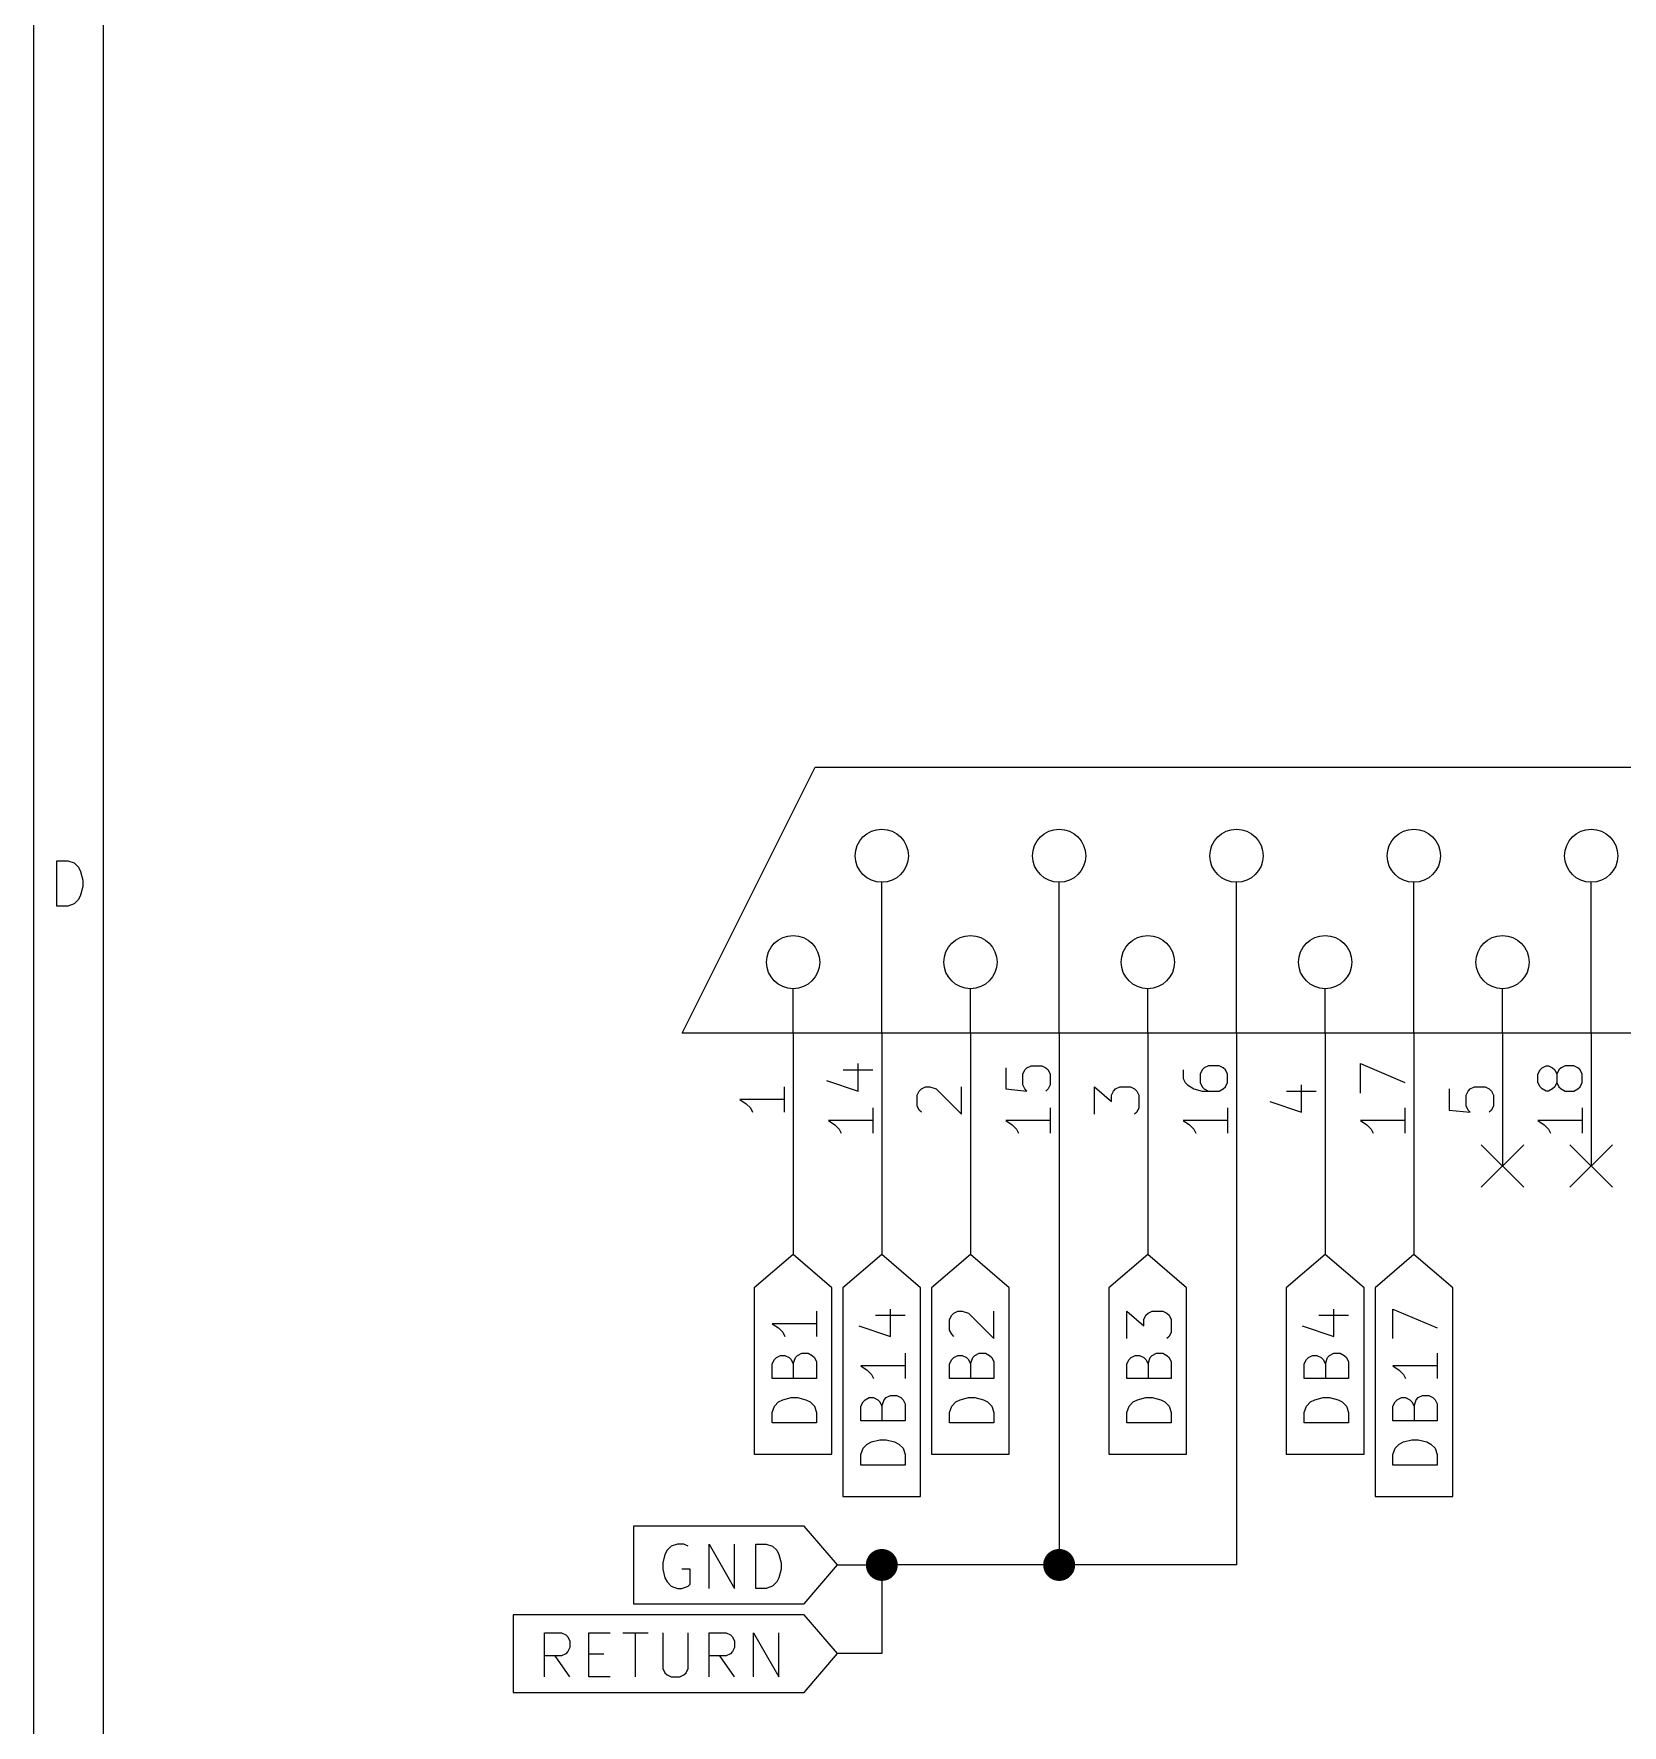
# Model space of a CAD drawing. Extents: x 0.4 to 16.1, y -11.3 to -0.4.
# Drawn here: x 0.394 to 2.185, y -8.231 to -6.323 of the extents above; entities that cross this region are included whole.
import ezdxf

# ---------------------------------------------------------------- set-up
doc = ezdxf.new("R2010")
doc.units = 0
doc.header["$MEASUREMENT"] = 0
for name, color, linetype in [('BLUE2', 5, 'CONTINUOUS'), ('GREEN3', 91, 'CONTINUOUS'), ('LYELLOW', 51, 'CONTINUOUS'), ('RED2', 1, 'CONTINUOUS'), ('RED3', 11, 'CONTINUOUS')]:
    doc.layers.add(name, color=color, linetype=linetype)

msp = doc.modelspace()

# ---------------------------------------------------------------- linework, layer by layer
at = {"layer": 'BLUE2', "linetype": 'CONTINUOUS'}
for p, q in [((2.026, -7.576), (2.074, -7.624)), ((2.074, -7.576), (2.026, -7.624)), ((2.126, -7.576), (2.174, -7.624)), ((2.174, -7.576), (2.126, -7.624))]:
    msp.add_line(p, q, dxfattribs=at)
at = {"layer": 'GREEN3', "linetype": 'CONTINUOUS'}
for p, q in [((1.25, -7.6), (1.25, -7.7)), ((1.35, -7.6), (1.35, -7.7)), ((1.45, -7.6), (1.45, -7.7)), ((1.55, -7.6), (1.55, -8.05)), ((1.65, -7.6), (1.65, -7.7)), ((1.75, -7.6), (1.75, -8.05)), ((1.85, -7.6), (1.85, -7.7)), ((1.95, -7.6), (1.95, -7.7)), ((1.3, -8.05), (1.35, -8.05)), ((1.35, -8.05), (1.35, -8.15)), ((1.55, -8.05), (1.35, -8.05)), ((1.75, -8.05), (1.55, -8.05)), ((1.35, -8.15), (1.3, -8.15))]:
    msp.add_line(p, q, dxfattribs=at)
at = {"layer": 'GREEN3', "const_width": 0.018}
for points in [[(1.341, -8.05, 1), (1.359, -8.05, 1)], [(1.541, -8.05, 1), (1.559, -8.05, 1)]]:
    msp.add_lwpolyline(points, format="xyb", close=True, dxfattribs=at)
at = {"layer": 'LYELLOW', "linetype": 'CONTINUOUS'}
for p, q in [((1.125, -7.45), (1.275, -7.15)), ((1.275, -7.15), (3.625, -7.15)), ((3.775, -7.45), (1.125, -7.45))]:
    msp.add_line(p, q, dxfattribs=at)
at = {"layer": 'RED2', "linetype": 'CONTINUOUS'}
for p, q in [((0.3937, -11.2993), (0.3937, -0.3937)), ((0.4724, -11.2206), (0.4724, -0.4724)), ((1.125, -7.45), (1.275, -7.15)), ((1.275, -7.15), (3.625, -7.15)), ((0.4197, -7.3068), (0.4197, -7.2557)), ((0.4197, -7.2557), (0.4319, -7.2557)), ((0.4319, -7.2557), (0.4392, -7.2581)), ((0.4392, -7.2581), (0.444, -7.263)), ((0.444, -7.263), (0.4465, -7.2678)), ((0.4465, -7.2678), (0.4489, -7.2776)), ((0.4489, -7.2849), (0.4465, -7.2946)), ((0.4489, -7.2776), (0.4489, -7.2849)), ((1.35, -7.45), (1.35, -7.28)), ((1.55, -7.45), (1.55, -7.28)), ((1.75, -7.45), (1.75, -7.28)), ((1.95, -7.45), (1.95, -7.28)), ((2.15, -7.45), (2.15, -7.28)), ((0.4319, -7.3068), (0.4197, -7.3068)), ((0.4392, -7.3044), (0.4319, -7.3068)), ((0.444, -7.2995), (0.4392, -7.3044)), ((0.4465, -7.2946), (0.444, -7.2995)), ((1.25, -7.45), (1.25, -7.4)), ((1.45, -7.45), (1.45, -7.4)), ((1.65, -7.45), (1.65, -7.4)), ((1.85, -7.45), (1.85, -7.4)), ((2.05, -7.45), (2.05, -7.4)), ((3.775, -7.45), (1.125, -7.45)), ((1.25, -7.45), (1.25, -7.6)), ((1.35, -7.45), (1.35, -7.6)), ((1.45, -7.45), (1.45, -7.6)), ((1.55, -7.45), (1.55, -7.6)), ((1.65, -7.45), (1.65, -7.6)), ((1.75, -7.45), (1.75, -7.6)), ((1.85, -7.45), (1.85, -7.6)), ((1.95, -7.45), (1.95, -7.6)), ((2.05, -7.45), (2.05, -7.6)), ((2.15, -7.45), (2.15, -7.6)), ((1.25, -7.7), (1.2062, -7.7375)), ((1.2938, -7.7375), (1.25, -7.7)), ((1.35, -7.7), (1.3062, -7.7375)), ((1.3938, -7.7375), (1.35, -7.7)), ((1.45, -7.7), (1.4062, -7.7375)), ((1.4938, -7.7375), (1.45, -7.7)), ((1.65, -7.7), (1.6062, -7.7375)), ((1.6938, -7.7375), (1.65, -7.7)), ((1.85, -7.7), (1.8062, -7.7375)), ((1.8938, -7.7375), (1.85, -7.7)), ((1.95, -7.7), (1.9062, -7.7375)), ((1.9938, -7.7375), (1.95, -7.7)), ((1.2062, -7.7375), (1.2062, -7.9251)), ((1.2938, -7.9251), (1.2938, -7.7375)), ((1.3062, -7.7375), (1.3062, -7.9728)), ((1.3938, -7.9728), (1.3938, -7.7375)), ((1.4062, -7.7375), (1.4062, -7.9251)), ((1.4938, -7.9251), (1.4938, -7.7375)), ((1.6062, -7.7375), (1.6062, -7.9251)), ((1.6938, -7.9251), (1.6938, -7.7375)), ((1.8062, -7.7375), (1.8062, -7.9251)), ((1.8938, -7.9251), (1.8938, -7.7375)), ((1.9062, -7.7375), (1.9062, -7.9728)), ((1.9938, -7.9728), (1.9938, -7.7375)), ((1.2764, -7.7636), (1.2764, -7.7922)), ((1.3597, -7.7922), (1.3597, -7.7613)), ((1.4311, -7.766), (1.4359, -7.7636)), ((1.4359, -7.7636), (1.4407, -7.7636)), ((1.4407, -7.7636), (1.4478, -7.766)), ((1.4764, -7.7946), (1.4764, -7.7636)), ((1.6264, -7.7946), (1.6264, -7.7636)), ((1.6264, -7.7636), (1.6454, -7.7803)), ((1.6502, -7.766), (1.6549, -7.7636)), ((1.6549, -7.7636), (1.6669, -7.7636)), ((1.6669, -7.7636), (1.6716, -7.766)), ((1.8597, -7.7922), (1.8597, -7.7613)), ((1.9264, -7.7946), (1.9264, -7.7613)), ((1.9264, -7.7613), (1.9764, -7.7827)), ((1.2764, -7.7779), (1.2264, -7.7779)), ((1.2264, -7.7779), (1.2335, -7.7827)), ((1.2335, -7.7827), (1.2383, -7.7874)), ((1.324, -7.7803), (1.3597, -7.7922)), ((1.343, -7.7684), (1.3764, -7.7684)), ((1.4264, -7.7732), (1.4288, -7.7684)), ((1.4264, -7.7851), (1.4264, -7.7732)), ((1.4288, -7.7684), (1.4311, -7.766)), ((1.4478, -7.766), (1.4764, -7.7946)), ((1.6454, -7.7732), (1.6478, -7.7684)), ((1.6454, -7.7803), (1.6454, -7.7732)), ((1.6478, -7.7684), (1.6502, -7.766)), ((1.6716, -7.766), (1.674, -7.7684)), ((1.674, -7.7684), (1.6764, -7.7732)), ((1.6764, -7.7732), (1.6764, -7.7874)), ((1.824, -7.7803), (1.8597, -7.7922)), ((1.843, -7.7684), (1.8764, -7.7684)), ((1.2383, -7.7874), (1.2407, -7.7922)), ((1.4288, -7.7898), (1.4264, -7.7851)), ((1.4311, -7.7922), (1.4288, -7.7898)), ((1.674, -7.7922), (1.6716, -7.7946)), ((1.6764, -7.7874), (1.674, -7.7922)), ((1.2264, -7.8232), (1.2288, -7.8184)), ((1.2288, -7.8184), (1.2311, -7.816)), ((1.2311, -7.816), (1.2359, -7.8136)), ((1.2359, -7.8136), (1.2407, -7.8136)), ((1.2407, -7.8136), (1.2454, -7.816)), ((1.2454, -7.816), (1.2478, -7.8184)), ((1.2478, -7.8184), (1.2502, -7.8232)), ((1.2502, -7.8232), (1.2526, -7.816)), ((1.2526, -7.816), (1.2549, -7.8136)), ((1.2549, -7.8136), (1.2597, -7.8113)), ((1.2597, -7.8113), (1.2669, -7.8113)), ((1.2669, -7.8113), (1.2716, -7.8136)), ((1.2716, -7.8136), (1.274, -7.816)), ((1.274, -7.816), (1.2764, -7.8208)), ((1.2764, -7.8208), (1.2764, -7.8398)), ((1.3764, -7.8112), (1.3764, -7.8398)), ((1.4264, -7.8232), (1.4288, -7.8184)), ((1.4288, -7.8184), (1.4311, -7.816)), ((1.4311, -7.816), (1.4359, -7.8136)), ((1.4359, -7.8136), (1.4407, -7.8136)), ((1.4407, -7.8136), (1.4454, -7.816)), ((1.4454, -7.816), (1.4478, -7.8184)), ((1.4478, -7.8184), (1.4502, -7.8232)), ((1.4502, -7.8232), (1.4526, -7.816)), ((1.4526, -7.816), (1.4549, -7.8136)), ((1.4549, -7.8136), (1.4597, -7.8113)), ((1.4597, -7.8113), (1.4669, -7.8113)), ((1.4669, -7.8113), (1.4716, -7.8136)), ((1.4716, -7.8136), (1.474, -7.816)), ((1.474, -7.816), (1.4764, -7.8208)), ((1.4764, -7.8208), (1.4764, -7.8398)), ((1.6264, -7.8232), (1.6288, -7.8184)), ((1.6288, -7.8184), (1.6311, -7.816)), ((1.6311, -7.816), (1.6359, -7.8136)), ((1.6359, -7.8136), (1.6407, -7.8136)), ((1.6407, -7.8136), (1.6454, -7.816)), ((1.6454, -7.816), (1.6478, -7.8184)), ((1.6478, -7.8184), (1.6502, -7.8232)), ((1.6502, -7.8232), (1.6526, -7.816)), ((1.6526, -7.816), (1.6549, -7.8136)), ((1.6549, -7.8136), (1.6597, -7.8113)), ((1.6597, -7.8113), (1.6669, -7.8113)), ((1.6669, -7.8113), (1.6716, -7.8136)), ((1.6716, -7.8136), (1.674, -7.816)), ((1.674, -7.816), (1.6764, -7.8208)), ((1.6764, -7.8208), (1.6764, -7.8398)), ((1.8264, -7.8232), (1.8288, -7.8184)), ((1.8288, -7.8184), (1.8311, -7.816)), ((1.8311, -7.816), (1.8359, -7.8136)), ((1.8359, -7.8136), (1.8407, -7.8136)), ((1.8407, -7.8136), (1.8454, -7.816)), ((1.8454, -7.816), (1.8478, -7.8184)), ((1.8478, -7.8184), (1.8502, -7.8232)), ((1.8502, -7.8232), (1.8526, -7.816)), ((1.8526, -7.816), (1.8549, -7.8136)), ((1.8549, -7.8136), (1.8597, -7.8113)), ((1.8597, -7.8113), (1.8669, -7.8113)), ((1.8669, -7.8113), (1.8716, -7.8136)), ((1.8716, -7.8136), (1.874, -7.816)), ((1.874, -7.816), (1.8764, -7.8208)), ((1.8764, -7.8208), (1.8764, -7.8398)), ((1.9764, -7.8112), (1.9764, -7.8398)), ((1.2264, -7.8398), (1.2264, -7.8232)), ((1.2764, -7.8398), (1.2264, -7.8398)), ((1.2502, -7.8232), (1.2502, -7.8398)), ((1.3764, -7.8255), (1.3264, -7.8255)), ((1.3264, -7.8255), (1.3335, -7.8303)), ((1.3335, -7.8303), (1.3383, -7.8351)), ((1.3383, -7.8351), (1.3407, -7.8398)), ((1.4264, -7.8398), (1.4264, -7.8232)), ((1.4764, -7.8398), (1.4264, -7.8398)), ((1.4502, -7.8232), (1.4502, -7.8398)), ((1.6264, -7.8398), (1.6264, -7.8232)), ((1.6764, -7.8398), (1.6264, -7.8398)), ((1.6502, -7.8232), (1.6502, -7.8398)), ((1.8264, -7.8398), (1.8264, -7.8232)), ((1.8764, -7.8398), (1.8264, -7.8398)), ((1.8502, -7.8232), (1.8502, -7.8398)), ((1.9764, -7.8255), (1.9264, -7.8255)), ((1.9264, -7.8255), (1.9335, -7.8303)), ((1.9335, -7.8303), (1.9383, -7.8351)), ((1.9383, -7.8351), (1.9407, -7.8398)), ((1.3549, -7.8612), (1.3597, -7.8589)), ((1.3597, -7.8589), (1.3669, -7.8589)), ((1.3669, -7.8589), (1.3716, -7.8612)), ((1.9549, -7.8612), (1.9597, -7.8589)), ((1.9597, -7.8589), (1.9669, -7.8589)), ((1.9669, -7.8589), (1.9716, -7.8612)), ((1.2264, -7.8779), (1.2288, -7.8708)), ((1.2264, -7.8898), (1.2264, -7.8779)), ((1.2288, -7.8708), (1.2335, -7.866)), ((1.2335, -7.866), (1.2383, -7.8636)), ((1.2383, -7.8636), (1.2478, -7.8613)), ((1.2478, -7.8613), (1.2549, -7.8613)), ((1.2549, -7.8613), (1.2645, -7.8636)), ((1.2645, -7.8636), (1.2692, -7.866)), ((1.2692, -7.866), (1.274, -7.8708)), ((1.274, -7.8708), (1.2764, -7.8779)), ((1.2764, -7.8779), (1.2764, -7.8898)), ((1.3264, -7.8708), (1.3288, -7.866)), ((1.3264, -7.8874), (1.3264, -7.8708)), ((1.3288, -7.866), (1.3311, -7.8636)), ((1.3311, -7.8636), (1.3359, -7.8612)), ((1.3359, -7.8612), (1.3407, -7.8612)), ((1.3407, -7.8612), (1.3454, -7.8636)), ((1.3454, -7.8636), (1.3478, -7.866)), ((1.3478, -7.866), (1.3502, -7.8708)), ((1.3502, -7.8708), (1.3526, -7.8636)), ((1.3502, -7.8708), (1.3502, -7.8874)), ((1.3526, -7.8636), (1.3549, -7.8612)), ((1.3716, -7.8612), (1.374, -7.8636)), ((1.374, -7.8636), (1.3764, -7.8684)), ((1.3764, -7.8684), (1.3764, -7.8874)), ((1.4264, -7.8779), (1.4288, -7.8708)), ((1.4264, -7.8898), (1.4264, -7.8779)), ((1.4288, -7.8708), (1.4335, -7.866)), ((1.4335, -7.866), (1.4383, -7.8636)), ((1.4383, -7.8636), (1.4478, -7.8613)), ((1.4478, -7.8613), (1.4549, -7.8613)), ((1.4549, -7.8613), (1.4645, -7.8636)), ((1.4645, -7.8636), (1.4692, -7.866)), ((1.4692, -7.866), (1.474, -7.8708)), ((1.474, -7.8708), (1.4764, -7.8779)), ((1.4764, -7.8779), (1.4764, -7.8898)), ((1.6264, -7.8779), (1.6288, -7.8708)), ((1.6264, -7.8898), (1.6264, -7.8779)), ((1.6288, -7.8708), (1.6335, -7.866)), ((1.6335, -7.866), (1.6383, -7.8636)), ((1.6383, -7.8636), (1.6478, -7.8613)), ((1.6478, -7.8613), (1.6549, -7.8613)), ((1.6549, -7.8613), (1.6645, -7.8636)), ((1.6645, -7.8636), (1.6692, -7.866)), ((1.6692, -7.866), (1.674, -7.8708)), ((1.674, -7.8708), (1.6764, -7.8779)), ((1.6764, -7.8779), (1.6764, -7.8898)), ((1.8264, -7.8779), (1.8288, -7.8708)), ((1.8264, -7.8898), (1.8264, -7.8779)), ((1.8288, -7.8708), (1.8335, -7.866)), ((1.8335, -7.866), (1.8383, -7.8636)), ((1.8383, -7.8636), (1.8478, -7.8613)), ((1.8478, -7.8613), (1.8549, -7.8613)), ((1.8549, -7.8613), (1.8645, -7.8636)), ((1.8645, -7.8636), (1.8692, -7.866)), ((1.8692, -7.866), (1.874, -7.8708)), ((1.874, -7.8708), (1.8764, -7.8779)), ((1.8764, -7.8779), (1.8764, -7.8898)), ((1.9264, -7.8708), (1.9288, -7.866)), ((1.9264, -7.8874), (1.9264, -7.8708)), ((1.9288, -7.866), (1.9311, -7.8636)), ((1.9311, -7.8636), (1.9359, -7.8612)), ((1.9359, -7.8612), (1.9407, -7.8612)), ((1.9407, -7.8612), (1.9454, -7.8636)), ((1.9454, -7.8636), (1.9478, -7.866)), ((1.9478, -7.866), (1.9502, -7.8708)), ((1.9502, -7.8708), (1.9526, -7.8636)), ((1.9502, -7.8708), (1.9502, -7.8874)), ((1.9526, -7.8636), (1.9549, -7.8612)), ((1.9716, -7.8612), (1.974, -7.8636)), ((1.974, -7.8636), (1.9764, -7.8684)), ((1.9764, -7.8684), (1.9764, -7.8874)), ((1.2764, -7.8898), (1.2264, -7.8898)), ((1.3764, -7.8874), (1.3264, -7.8874)), ((1.4764, -7.8898), (1.4264, -7.8898)), ((1.6764, -7.8898), (1.6264, -7.8898)), ((1.8764, -7.8898), (1.8264, -7.8898)), ((1.9764, -7.8874), (1.9264, -7.8874)), ((1.3288, -7.9184), (1.3335, -7.9136)), ((1.3335, -7.9136), (1.3383, -7.9112)), ((1.3383, -7.9112), (1.3478, -7.9089)), ((1.3478, -7.9089), (1.3549, -7.9089)), ((1.3549, -7.9089), (1.3645, -7.9112)), ((1.3645, -7.9112), (1.3692, -7.9136)), ((1.3692, -7.9136), (1.374, -7.9184)), ((1.9288, -7.9184), (1.9335, -7.9136)), ((1.9335, -7.9136), (1.9383, -7.9112)), ((1.9383, -7.9112), (1.9478, -7.9089)), ((1.9478, -7.9089), (1.9549, -7.9089)), ((1.9549, -7.9089), (1.9645, -7.9112)), ((1.9645, -7.9112), (1.9692, -7.9136)), ((1.9692, -7.9136), (1.974, -7.9184)), ((1.2062, -7.9251), (1.25, -7.9251)), ((1.25, -7.9251), (1.2938, -7.9251)), ((1.3264, -7.9255), (1.3288, -7.9184)), ((1.3264, -7.9374), (1.3264, -7.9255)), ((1.374, -7.9184), (1.3764, -7.9255)), ((1.3764, -7.9255), (1.3764, -7.9374)), ((1.4062, -7.9251), (1.45, -7.9251)), ((1.45, -7.9251), (1.4938, -7.9251)), ((1.6062, -7.9251), (1.65, -7.9251)), ((1.65, -7.9251), (1.6938, -7.9251)), ((1.8062, -7.9251), (1.85, -7.9251)), ((1.85, -7.9251), (1.8938, -7.9251)), ((1.9264, -7.9255), (1.9288, -7.9184)), ((1.9264, -7.9374), (1.9264, -7.9255)), ((1.974, -7.9184), (1.9764, -7.9255)), ((1.9764, -7.9255), (1.9764, -7.9374)), ((1.3764, -7.9374), (1.3264, -7.9374)), ((1.9764, -7.9374), (1.9264, -7.9374)), ((1.3062, -7.9728), (1.35, -7.9728)), ((1.35, -7.9728), (1.3938, -7.9728)), ((1.9062, -7.9728), (1.95, -7.9728)), ((1.95, -7.9728), (1.9938, -7.9728)), ((1.2625, -8.0062), (1.0701, -8.0062)), ((1.0701, -8.0062), (1.0701, -8.05)), ((1.3, -8.05), (1.2625, -8.0062)), ((1.1126, -8.0288), (1.1078, -8.0335)), ((1.1197, -8.0264), (1.1126, -8.0288)), ((1.1268, -8.0264), (1.1197, -8.0264)), ((1.1316, -8.0288), (1.1268, -8.0264)), ((1.1554, -8.0764), (1.1554, -8.0264)), ((1.1554, -8.0264), (1.184, -8.0764)), ((1.184, -8.0764), (1.184, -8.0264)), ((1.2078, -8.0764), (1.2078, -8.0264)), ((1.2078, -8.0264), (1.2197, -8.0264)), ((1.2197, -8.0264), (1.2268, -8.0288)), ((1.2268, -8.0288), (1.2316, -8.0335)), ((1.0701, -8.05), (1.0701, -8.0938)), ((1.1054, -8.0383), (1.103, -8.0478)), ((1.103, -8.0478), (1.103, -8.0549)), ((1.1078, -8.0335), (1.1054, -8.0383)), ((1.2316, -8.0335), (1.234, -8.0383)), ((1.234, -8.0383), (1.2364, -8.0478)), ((1.2364, -8.0478), (1.2364, -8.0549)), ((1.2625, -8.0938), (1.3, -8.05)), ((1.103, -8.0549), (1.1054, -8.0645)), ((1.1054, -8.0645), (1.1078, -8.0692)), ((1.1078, -8.0692), (1.1126, -8.074)), ((1.134, -8.0549), (1.1245, -8.0549)), ((1.134, -8.0716), (1.134, -8.0549)), ((1.2316, -8.0692), (1.2268, -8.074)), ((1.234, -8.0645), (1.2316, -8.0692)), ((1.2364, -8.0549), (1.234, -8.0645)), ((1.1126, -8.074), (1.1197, -8.0764)), ((1.1197, -8.0764), (1.1245, -8.0764)), ((1.1245, -8.0764), (1.1316, -8.074)), ((1.1316, -8.074), (1.134, -8.0716)), ((1.2197, -8.0764), (1.2078, -8.0764)), ((1.2268, -8.074), (1.2197, -8.0764)), ((1.2625, -8.1062), (0.9344, -8.1062)), ((0.9344, -8.1062), (0.9344, -8.15)), ((1.0701, -8.0938), (1.2625, -8.0938)), ((1.3, -8.15), (1.2625, -8.1062)), ((0.9697, -8.1764), (0.9697, -8.1264)), ((0.9697, -8.1264), (0.9887, -8.1264)), ((0.9887, -8.1264), (0.9935, -8.1288)), ((1.0197, -8.1764), (1.0197, -8.1264)), ((1.0197, -8.1264), (1.0435, -8.1264)), ((1.0578, -8.1264), (1.0864, -8.1264)), ((1.0721, -8.1764), (1.0721, -8.1264)), ((1.103, -8.1264), (1.103, -8.1669)), ((1.1316, -8.1669), (1.1316, -8.1264)), ((1.1554, -8.1764), (1.1554, -8.1264)), ((1.1554, -8.1264), (1.1745, -8.1264)), ((1.1745, -8.1264), (1.1792, -8.1288)), ((1.2054, -8.1764), (1.2054, -8.1264)), ((1.2054, -8.1264), (1.234, -8.1764)), ((1.234, -8.1764), (1.234, -8.1264)), ((0.9935, -8.1288), (0.9959, -8.1311)), ((0.9959, -8.1311), (0.9983, -8.1359)), ((0.9983, -8.143), (0.9959, -8.1478)), ((0.9983, -8.1359), (0.9983, -8.143)), ((1.1792, -8.1288), (1.1816, -8.1311)), ((1.1816, -8.1311), (1.184, -8.1359)), ((1.184, -8.143), (1.1816, -8.1478)), ((1.184, -8.1359), (1.184, -8.143)), ((0.9344, -8.15), (0.9344, -8.1938)), ((0.9887, -8.1526), (0.9697, -8.1526)), ((0.9983, -8.1764), (0.9816, -8.1526)), ((0.9935, -8.1502), (0.9887, -8.1526)), ((0.9959, -8.1478), (0.9935, -8.1502)), ((1.0197, -8.1502), (1.0364, -8.1502)), ((1.1745, -8.1526), (1.1554, -8.1526)), ((1.184, -8.1764), (1.1673, -8.1526)), ((1.1792, -8.1502), (1.1745, -8.1526)), ((1.1816, -8.1478), (1.1792, -8.1502)), ((1.2625, -8.1938), (1.3, -8.15)), ((1.0435, -8.1764), (1.0197, -8.1764)), ((1.103, -8.1669), (1.1054, -8.1716)), ((1.1054, -8.1716), (1.1078, -8.174)), ((1.1078, -8.174), (1.1126, -8.1764)), ((1.1126, -8.1764), (1.1221, -8.1764)), ((1.1221, -8.1764), (1.1268, -8.174)), ((1.1268, -8.174), (1.1292, -8.1716)), ((1.1292, -8.1716), (1.1316, -8.1669)), ((0.9344, -8.1938), (1.2625, -8.1938))]:
    msp.add_line(p, q, dxfattribs=at)
at = {"layer": 'RED2'}
for centre in [(1.35, -7.25), (1.55, -7.25), (1.75, -7.25), (1.95, -7.25), (2.15, -7.25), (1.25, -7.37), (1.45, -7.37), (1.65, -7.37), (1.85, -7.37), (2.05, -7.37)]:
    msp.add_circle(centre, 0.03, dxfattribs=at)
at = {"layer": 'RED3', "linetype": 'CONTINUOUS'}
for p, q in [((1.3065, -7.4917), (1.3399, -7.4917)), ((1.3232, -7.5155), (1.3232, -7.4845)), ((1.4899, -7.4893), (1.4899, -7.5131)), ((1.5089, -7.4964), (1.5113, -7.4917)), ((1.5089, -7.5083), (1.5089, -7.4964)), ((1.5113, -7.4917), (1.5137, -7.4893)), ((1.5137, -7.4893), (1.5184, -7.4869)), ((1.5184, -7.4869), (1.5304, -7.4869)), ((1.5304, -7.4869), (1.5351, -7.4893)), ((1.5351, -7.4893), (1.5375, -7.4917)), ((1.5375, -7.4917), (1.5399, -7.4964)), ((1.5399, -7.4964), (1.5399, -7.5083)), ((1.6899, -7.4917), (1.6899, -7.5012)), ((1.7113, -7.4917), (1.7089, -7.4964)), ((1.7089, -7.4964), (1.7089, -7.5059)), ((1.7137, -7.4893), (1.7113, -7.4917)), ((1.7184, -7.4869), (1.7137, -7.4893)), ((1.7304, -7.4869), (1.7184, -7.4869)), ((1.7351, -7.4893), (1.7304, -7.4869)), ((1.7375, -7.4917), (1.7351, -7.4893)), ((1.7399, -7.4964), (1.7375, -7.4917)), ((1.7399, -7.5059), (1.7399, -7.4964)), ((1.8899, -7.5179), (1.8899, -7.4845)), ((1.8899, -7.4845), (1.9399, -7.5059)), ((2.0899, -7.4964), (2.0923, -7.4917)), ((2.0899, -7.5059), (2.0899, -7.4964)), ((2.0923, -7.4917), (2.0946, -7.4893)), ((2.0946, -7.4893), (2.0994, -7.4869)), ((2.0994, -7.4869), (2.1018, -7.4869)), ((2.1018, -7.4869), (2.1065, -7.4893)), ((2.1065, -7.4893), (2.1089, -7.4917)), ((2.1089, -7.4917), (2.1113, -7.4964)), ((2.1137, -7.4917), (2.1113, -7.4964)), ((2.1113, -7.4964), (2.1113, -7.5059)), ((2.1161, -7.4893), (2.1137, -7.4917)), ((2.1208, -7.4869), (2.1161, -7.4893)), ((2.1304, -7.4869), (2.1208, -7.4869)), ((2.1351, -7.4893), (2.1304, -7.4869)), ((2.1375, -7.4917), (2.1351, -7.4893)), ((2.1399, -7.4964), (2.1375, -7.4917)), ((2.1399, -7.5059), (2.1399, -7.4964)), ((1.2399, -7.5107), (1.2399, -7.5393)), ((1.2875, -7.5036), (1.3232, -7.5155)), ((1.3899, -7.5202), (1.3923, -7.5155)), ((1.3923, -7.5155), (1.3946, -7.5131)), ((1.3946, -7.5131), (1.3994, -7.5107)), ((1.3994, -7.5107), (1.4042, -7.5107)), ((1.4042, -7.5107), (1.4113, -7.5131)), ((1.4113, -7.5131), (1.4399, -7.5417)), ((1.4399, -7.5417), (1.4399, -7.5107)), ((1.4899, -7.5131), (1.5137, -7.5155)), ((1.5113, -7.5131), (1.5089, -7.5083)), ((1.5137, -7.5155), (1.5113, -7.5131)), ((1.5375, -7.5131), (1.5351, -7.5155)), ((1.5399, -7.5083), (1.5375, -7.5131)), ((1.5899, -7.5417), (1.5899, -7.5107)), ((1.5899, -7.5107), (1.6089, -7.5274)), ((1.6089, -7.5202), (1.6113, -7.5155)), ((1.6113, -7.5155), (1.6137, -7.5131)), ((1.6137, -7.5131), (1.6184, -7.5107)), ((1.6184, -7.5107), (1.6304, -7.5107)), ((1.6304, -7.5107), (1.6351, -7.5131)), ((1.6351, -7.5131), (1.6375, -7.5155)), ((1.6375, -7.5155), (1.6399, -7.5202)), ((1.6899, -7.5012), (1.6923, -7.5059)), ((1.6923, -7.5059), (1.6946, -7.5083)), ((1.6946, -7.5083), (1.7018, -7.5131)), ((1.7018, -7.5131), (1.7113, -7.5155)), ((1.7089, -7.5059), (1.7113, -7.5107)), ((1.7113, -7.5107), (1.7137, -7.5131)), ((1.7113, -7.5155), (1.7304, -7.5155)), ((1.7137, -7.5131), (1.7184, -7.5155)), ((1.7304, -7.5155), (1.7351, -7.5131)), ((1.7351, -7.5131), (1.7375, -7.5107)), ((1.7375, -7.5107), (1.7399, -7.5059)), ((1.8065, -7.5155), (1.8399, -7.5155)), ((1.8232, -7.5393), (1.8232, -7.5083)), ((1.9899, -7.5131), (1.9899, -7.5369)), ((2.0089, -7.5202), (2.0113, -7.5155)), ((2.0113, -7.5155), (2.0137, -7.5131)), ((2.0137, -7.5131), (2.0184, -7.5107)), ((2.0184, -7.5107), (2.0304, -7.5107)), ((2.0304, -7.5107), (2.0351, -7.5131)), ((2.0351, -7.5131), (2.0375, -7.5155)), ((2.0375, -7.5155), (2.0399, -7.5202)), ((2.0923, -7.5107), (2.0899, -7.5059)), ((2.0946, -7.5131), (2.0923, -7.5107)), ((2.0994, -7.5155), (2.0946, -7.5131)), ((2.1018, -7.5155), (2.0994, -7.5155)), ((2.1065, -7.5131), (2.1018, -7.5155)), ((2.1089, -7.5107), (2.1065, -7.5131)), ((2.1113, -7.5059), (2.1089, -7.5107)), ((2.1113, -7.5059), (2.1137, -7.5107)), ((2.1137, -7.5107), (2.1161, -7.5131)), ((2.1161, -7.5131), (2.1208, -7.5155)), ((2.1208, -7.5155), (2.1304, -7.5155)), ((2.1304, -7.5155), (2.1351, -7.5131)), ((2.1351, -7.5131), (2.1375, -7.5107)), ((2.1375, -7.5107), (2.1399, -7.5059)), ((1.2399, -7.525), (1.1899, -7.525)), ((1.1899, -7.525), (1.197, -7.5298)), ((1.197, -7.5298), (1.2018, -7.5345)), ((1.2018, -7.5345), (1.2042, -7.5393)), ((1.3399, -7.5345), (1.3399, -7.5631)), ((1.3899, -7.5321), (1.3899, -7.5202)), ((1.3923, -7.5369), (1.3899, -7.5321)), ((1.5399, -7.5345), (1.5399, -7.5631)), ((1.6089, -7.5274), (1.6089, -7.5202)), ((1.6399, -7.5345), (1.6375, -7.5393)), ((1.6399, -7.5202), (1.6399, -7.5345)), ((1.7399, -7.5345), (1.7399, -7.5631)), ((1.7875, -7.5274), (1.8232, -7.5393)), ((1.9399, -7.5345), (1.9399, -7.5631)), ((2.0089, -7.5321), (2.0089, -7.5202)), ((2.0113, -7.5369), (2.0089, -7.5321)), ((2.0399, -7.5321), (2.0375, -7.5369)), ((2.0399, -7.5202), (2.0399, -7.5321)), ((2.1399, -7.5345), (2.1399, -7.5631)), ((1.3399, -7.5488), (1.2899, -7.5488)), ((1.2899, -7.5488), (1.297, -7.5536)), ((1.297, -7.5536), (1.3018, -7.5583)), ((1.3946, -7.5393), (1.3923, -7.5369)), ((1.5399, -7.5488), (1.4899, -7.5488)), ((1.4899, -7.5488), (1.497, -7.5536)), ((1.497, -7.5536), (1.5018, -7.5583)), ((1.6375, -7.5393), (1.6351, -7.5417)), ((1.7399, -7.5488), (1.6899, -7.5488)), ((1.6899, -7.5488), (1.697, -7.5536)), ((1.697, -7.5536), (1.7018, -7.5583)), ((1.9399, -7.5488), (1.8899, -7.5488)), ((1.8899, -7.5488), (1.897, -7.5536)), ((1.897, -7.5536), (1.9018, -7.5583)), ((1.9899, -7.5369), (2.0137, -7.5393)), ((2.0137, -7.5393), (2.0113, -7.5369)), ((2.0375, -7.5369), (2.0351, -7.5393)), ((2.1399, -7.5488), (2.0899, -7.5488)), ((2.0899, -7.5488), (2.097, -7.5536)), ((2.097, -7.5536), (2.1018, -7.5583)), ((1.3018, -7.5583), (1.3042, -7.5631)), ((1.5018, -7.5583), (1.5042, -7.5631)), ((1.7018, -7.5583), (1.7042, -7.5631)), ((1.9018, -7.5583), (1.9042, -7.5631)), ((2.1018, -7.5583), (2.1042, -7.5631))]:
    msp.add_line(p, q, dxfattribs=at)

doc.saveas('drawing.dxf')
